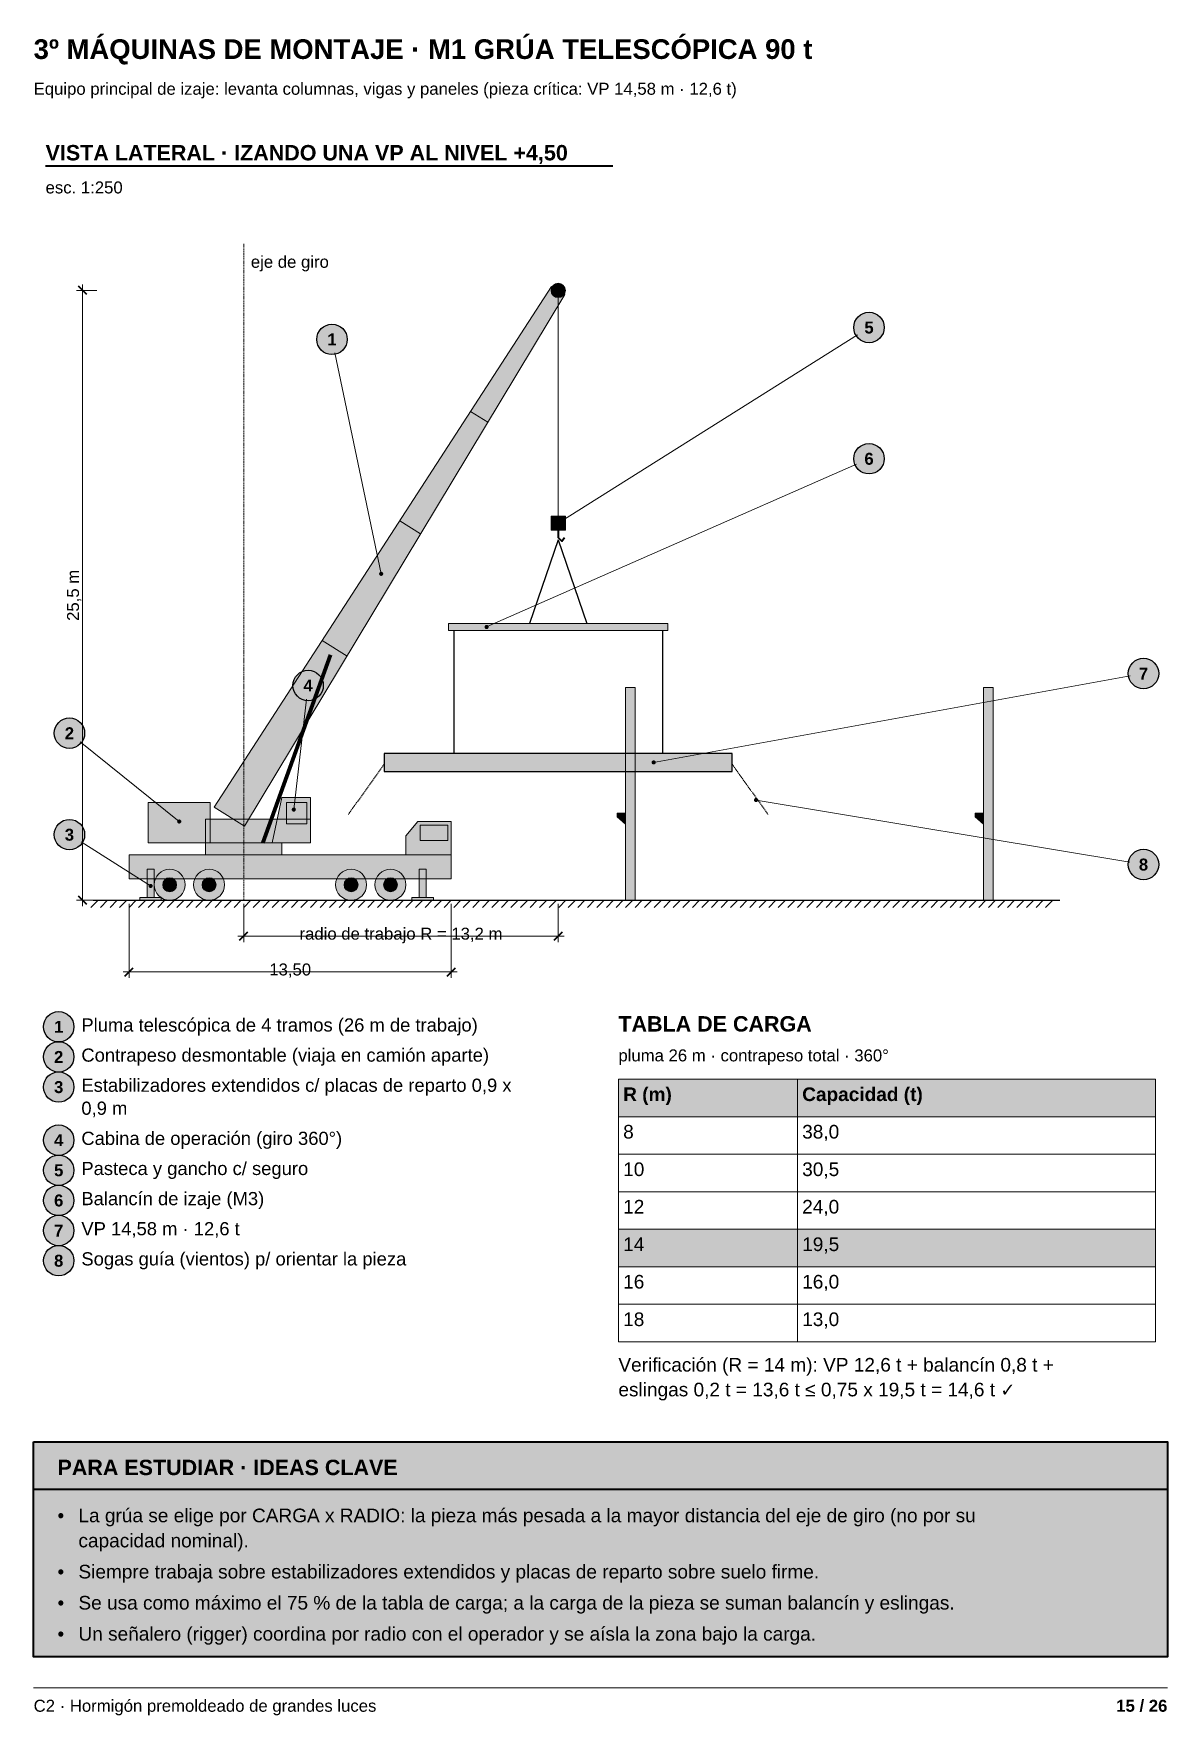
# Model space of a CAD drawing. Header units: millimetres. Extents: x 10 to 200, y 4 to 286.
import ezdxf
from ezdxf.enums import TextEntityAlignment as Align

# ---------------------------------------------------------------- set-up
doc = ezdxf.new("R2010")
doc.units = ezdxf.units.MM
doc.linetypes.add('DASHED', pattern=[1.524, 1.27, -0.254])
for name, color, linetype in [('CONTORNOS', 7, 'Continuous'), ('CONTORNOS-RELLENO', 9, 'Continuous'), ('COTAS', 7, 'Continuous'), ('ESTUDIO', 7, 'Continuous'), ('ESTUDIO-RELLENO', 9, 'Continuous'), ('LINEAS', 7, 'Continuous'), ('LINEAS-RELLENO', 9, 'Continuous'), ('MARCO', 7, 'Continuous'), ('REFERENCIAS', 7, 'Continuous'), ('REFERENCIAS-RELLENO', 9, 'Continuous'), ('TABLAS', 7, 'Continuous'), ('TABLAS-RELLENO', 9, 'Continuous'), ('TEXTOS', 7, 'Continuous')]:
    doc.layers.add(name, color=color, linetype=linetype)
doc.styles.add('ARIAL', font='arial.ttf')
doc.styles.add('ARIAL-NEGRITA', font='arialbd.ttf')

msp = doc.modelspace()

# ---------------------------------------------------------------- hatches: boundary and pattern name
at = {"layer": 'CONTORNOS-RELLENO', "true_color": 0xf2c230}
h = msp.add_hatch(color=40, dxfattribs=at)
h.dxf.hatch_style = 1
h.paths.add_polyline_path([(40.26, 156.59), (96.81, 243.89), (99.01, 242.51), (45.34, 153.41)])
at = {"layer": 'CONTORNOS-RELLENO', "true_color": 0x3a3a3a}
h = msp.add_hatch(color=250, dxfattribs=at)
h.dxf.hatch_style = 1
h.paths.add_polyline_path([(96.71, 203), (99.11, 203), (99.11, 205.4), (96.71, 205.4)])
at = {"layer": 'CONTORNOS-RELLENO', "true_color": 0xf2c230}
h = msp.add_hatch(color=40, dxfattribs=at)
h.dxf.hatch_style = 1
h.paths.add_polyline_path([(79.51, 186.2), (116.31, 186.2), (116.31, 187.4), (79.51, 187.4)])
at = {"layer": 'CONTORNOS-RELLENO', "true_color": 0xcfd3d7}
h = msp.add_hatch(color=254, dxfattribs=at)
h.dxf.hatch_style = 1
h.paths.add_polyline_path([(109.2, 141), (110.8, 141), (110.8, 176.66), (109.2, 176.66)])
h = msp.add_hatch(color=254, dxfattribs=at)
h.dxf.hatch_style = 1
h.paths.add_polyline_path([(169.2, 141), (170.8, 141), (170.8, 176.66), (169.2, 176.66)])
at = {"layer": 'CONTORNOS-RELLENO', "true_color": 0xb9cdb0}
h = msp.add_hatch(color=9, dxfattribs=at)
h.dxf.hatch_style = 1
h.paths.add_polyline_path([(68.75, 162.6), (127.07, 162.6), (127.07, 165.6), (68.75, 165.6)])
at = {"layer": 'CONTORNOS-RELLENO', "true_color": 0xf2c230}
h = msp.add_hatch(color=40, dxfattribs=at)
h.dxf.hatch_style = 1
h.paths.add_polyline_path([(50, 150.6), (56.4, 150.6), (56.4, 158.2), (51.6, 158.2)])
at = {"layer": 'CONTORNOS-RELLENO', "true_color": 0x777777}
h = msp.add_hatch(color=8, dxfattribs=at)
h.dxf.hatch_style = 1
h.paths.add_polyline_path([(29.2, 150.6), (39.6, 150.6), (39.6, 157.4), (29.2, 157.4)])
at = {"layer": 'CONTORNOS-RELLENO', "true_color": 0xbfe3f0}
h = msp.add_hatch(color=254, dxfattribs=at)
h.dxf.hatch_style = 1
h.paths.add_polyline_path([(52.4, 153.8), (55.8, 153.8), (55.8, 157.4), (52.4, 157.4)])
at = {"layer": 'CONTORNOS-RELLENO', "true_color": 0xcfd3d7}
h = msp.add_hatch(color=254, dxfattribs=at)
h.dxf.hatch_style = 1
h.paths.add_polyline_path([(109.2, 155.62), (107.8, 155.62), (107.8, 154.98), (109.2, 153.74)])
h = msp.add_hatch(color=254, dxfattribs=at)
h.dxf.hatch_style = 1
h.paths.add_polyline_path([(169.2, 155.62), (167.8, 155.62), (167.8, 154.98), (169.2, 153.74)])
at = {"layer": 'CONTORNOS-RELLENO', "true_color": 0xf2c230}
h = msp.add_hatch(color=40, dxfattribs=at)
h.dxf.hatch_style = 1
h.paths.add_polyline_path([(38.8, 150.6), (56.4, 150.6), (56.4, 154.6), (38.8, 154.6)])
h = msp.add_hatch(color=40, dxfattribs=at)
h.dxf.hatch_style = 1
h.paths.add_polyline_path([(72.4, 148.6), (80, 148.6), (80, 154.2), (74.4, 154.2), (72.4, 151.8)])
at = {"layer": 'CONTORNOS-RELLENO', "true_color": 0xbfe3f0}
h = msp.add_hatch(color=254, dxfattribs=at)
h.dxf.hatch_style = 1
h.paths.add_polyline_path([(74.8, 151), (79.4, 151), (79.4, 153.6), (74.8, 153.6)])
at = {"layer": 'CONTORNOS-RELLENO', "true_color": 0x3a3a3a}
h = msp.add_hatch(color=250, dxfattribs=at)
h.dxf.hatch_style = 1
h.paths.add_polyline_path([(38.8, 148.6), (51.6, 148.6), (51.6, 150.6), (38.8, 150.6)])
at = {"layer": 'CONTORNOS-RELLENO', "true_color": 0xf2c230}
h = msp.add_hatch(color=40, dxfattribs=at)
h.dxf.hatch_style = 1
h.paths.add_polyline_path([(26, 144.6), (80, 144.6), (80, 148.6), (26, 148.6)])
at = {"layer": 'CONTORNOS-RELLENO', "true_color": 0x5a5a5a}
h = msp.add_hatch(color=251, dxfattribs=at)
h.dxf.hatch_style = 1
h.paths.add_polyline_path([(29, 141.48), (30.2, 141.48), (30.2, 146.2), (29, 146.2)])
h = msp.add_hatch(color=251, dxfattribs=at)
h.dxf.hatch_style = 1
h.paths.add_polyline_path([(74.6, 141.48), (75.8, 141.48), (75.8, 146.2), (74.6, 146.2)])
at = {"layer": 'CONTORNOS-RELLENO', "true_color": 0x3a3a3a}
h = msp.add_hatch(color=250, dxfattribs=at)
h.dxf.hatch_style = 1
h.paths.add_polyline_path([(27.8, 141), (31.4, 141), (31.4, 141.48), (27.8, 141.48)])
h = msp.add_hatch(color=250, dxfattribs=at)
h.dxf.hatch_style = 1
h.paths.add_polyline_path([(73.4, 141), (77, 141), (77, 141.48), (73.4, 141.48)])
at = {"layer": 'ESTUDIO-RELLENO', "true_color": 0xfff8dc}
h = msp.add_hatch(color=7, dxfattribs=at)
h.dxf.hatch_style = 1
h.paths.add_polyline_path([(10, 50.26), (200, 50.26), (200, 14.21), (10, 14.21)])
at = {"layer": 'ESTUDIO-RELLENO', "true_color": 0xf3d77a}
h = msp.add_hatch(color=41, dxfattribs=at)
h.dxf.hatch_style = 1
h.paths.add_polyline_path([(10, 50.26), (200, 50.26), (200, 42.26), (10, 42.26)])
at = {"layer": 'LINEAS-RELLENO', "true_color": 0x3a3a3a}
h = msp.add_hatch(color=250, dxfattribs=at)
h.dxf.hatch_style = 1
edge = h.paths.add_edge_path()
edge.add_arc((97.91, 243.2), 1.2, 0, 360)
at = {"layer": 'LINEAS-RELLENO', "true_color": 0x222222}
h = msp.add_hatch(color=250, dxfattribs=at)
h.dxf.hatch_style = 1
edge = h.paths.add_edge_path()
edge.add_arc((32.8, 143.6), 2.6, 0, 360)
at = {"layer": 'LINEAS-RELLENO', "true_color": 0x888888}
h = msp.add_hatch(color=252, dxfattribs=at)
h.dxf.hatch_style = 1
edge = h.paths.add_edge_path()
edge.add_arc((32.8, 143.6), 1.17, 0, 360)
at = {"layer": 'LINEAS-RELLENO', "true_color": 0x222222}
h = msp.add_hatch(color=250, dxfattribs=at)
h.dxf.hatch_style = 1
edge = h.paths.add_edge_path()
edge.add_arc((39.4, 143.6), 2.6, 0, 360)
at = {"layer": 'LINEAS-RELLENO', "true_color": 0x888888}
h = msp.add_hatch(color=252, dxfattribs=at)
h.dxf.hatch_style = 1
edge = h.paths.add_edge_path()
edge.add_arc((39.4, 143.6), 1.17, 0, 360)
at = {"layer": 'LINEAS-RELLENO', "true_color": 0x222222}
h = msp.add_hatch(color=250, dxfattribs=at)
h.dxf.hatch_style = 1
edge = h.paths.add_edge_path()
edge.add_arc((63.2, 143.6), 2.6, 0, 360)
at = {"layer": 'LINEAS-RELLENO', "true_color": 0x888888}
h = msp.add_hatch(color=252, dxfattribs=at)
h.dxf.hatch_style = 1
edge = h.paths.add_edge_path()
edge.add_arc((63.2, 143.6), 1.17, 0, 360)
at = {"layer": 'LINEAS-RELLENO', "true_color": 0x222222}
h = msp.add_hatch(color=250, dxfattribs=at)
h.dxf.hatch_style = 1
edge = h.paths.add_edge_path()
edge.add_arc((69.8, 143.6), 2.6, 0, 360)
at = {"layer": 'LINEAS-RELLENO', "true_color": 0x888888}
h = msp.add_hatch(color=252, dxfattribs=at)
h.dxf.hatch_style = 1
edge = h.paths.add_edge_path()
edge.add_arc((69.8, 143.6), 1.17, 0, 360)
at = {"layer": 'REFERENCIAS-RELLENO', "true_color": 0xffffff}
h = msp.add_hatch(color=7, dxfattribs=at)
h.dxf.hatch_style = 1
edge = h.paths.add_edge_path()
edge.add_arc((60, 235), 2.55, 0, 360)
h = msp.add_hatch(color=7, dxfattribs=at)
h.dxf.hatch_style = 1
edge = h.paths.add_edge_path()
edge.add_arc((150, 237), 2.55, 0, 360)
h = msp.add_hatch(color=7, dxfattribs=at)
h.dxf.hatch_style = 1
edge = h.paths.add_edge_path()
edge.add_arc((150, 215), 2.55, 0, 360)
at = {"layer": 'REFERENCIAS-RELLENO', "true_color": 0x000000}
h = msp.add_hatch(color=18, dxfattribs=at)
h.dxf.hatch_style = 1
edge = h.paths.add_edge_path()
edge.add_arc((97.91, 204.2), 0.35, 0, 360)
h = msp.add_hatch(color=18, dxfattribs=at)
h.dxf.hatch_style = 1
edge = h.paths.add_edge_path()
edge.add_arc((68.24, 195.71), 0.35, 0, 360)
h = msp.add_hatch(color=18, dxfattribs=at)
h.dxf.hatch_style = 1
edge = h.paths.add_edge_path()
edge.add_arc((85.91, 186.8), 0.35, 0, 360)
at = {"layer": 'REFERENCIAS-RELLENO', "true_color": 0xffffff}
h = msp.add_hatch(color=7, dxfattribs=at)
h.dxf.hatch_style = 1
edge = h.paths.add_edge_path()
edge.add_arc((196, 179), 2.55, 0, 360)
h = msp.add_hatch(color=7, dxfattribs=at)
h.dxf.hatch_style = 1
edge = h.paths.add_edge_path()
edge.add_arc((56, 177), 2.55, 0, 360)
h = msp.add_hatch(color=7, dxfattribs=at)
h.dxf.hatch_style = 1
edge = h.paths.add_edge_path()
edge.add_arc((16, 169), 2.55, 0, 360)
at = {"layer": 'REFERENCIAS-RELLENO', "true_color": 0x000000}
h = msp.add_hatch(color=18, dxfattribs=at)
h.dxf.hatch_style = 1
edge = h.paths.add_edge_path()
edge.add_arc((113.91, 164.1), 0.35, 0, 360)
h = msp.add_hatch(color=18, dxfattribs=at)
h.dxf.hatch_style = 1
edge = h.paths.add_edge_path()
edge.add_arc((131.07, 157.8), 0.35, 0, 360)
h = msp.add_hatch(color=18, dxfattribs=at)
h.dxf.hatch_style = 1
edge = h.paths.add_edge_path()
edge.add_arc((53.6, 156.2), 0.35, 0, 360)
at = {"layer": 'REFERENCIAS-RELLENO', "true_color": 0xffffff}
h = msp.add_hatch(color=7, dxfattribs=at)
h.dxf.hatch_style = 1
edge = h.paths.add_edge_path()
edge.add_arc((16, 152), 2.55, 0, 360)
at = {"layer": 'REFERENCIAS-RELLENO', "true_color": 0x000000}
h = msp.add_hatch(color=18, dxfattribs=at)
h.dxf.hatch_style = 1
edge = h.paths.add_edge_path()
edge.add_arc((34.4, 154.2), 0.35, 0, 360)
at = {"layer": 'REFERENCIAS-RELLENO', "true_color": 0xffffff}
h = msp.add_hatch(color=7, dxfattribs=at)
h.dxf.hatch_style = 1
edge = h.paths.add_edge_path()
edge.add_arc((196, 147), 2.55, 0, 360)
at = {"layer": 'REFERENCIAS-RELLENO', "true_color": 0x000000}
h = msp.add_hatch(color=18, dxfattribs=at)
h.dxf.hatch_style = 1
edge = h.paths.add_edge_path()
edge.add_arc((29.6, 143.4), 0.35, 0, 360)
at = {"layer": 'REFERENCIAS-RELLENO', "true_color": 0xffffff}
h = msp.add_hatch(color=7, dxfattribs=at)
h.dxf.hatch_style = 1
edge = h.paths.add_edge_path()
edge.add_arc((14.2, 119.8), 2.55, 0, 360)
h = msp.add_hatch(color=7, dxfattribs=at)
h.dxf.hatch_style = 1
edge = h.paths.add_edge_path()
edge.add_arc((14.2, 114.75), 2.55, 0, 360)
h = msp.add_hatch(color=7, dxfattribs=at)
h.dxf.hatch_style = 1
edge = h.paths.add_edge_path()
edge.add_arc((14.2, 109.7), 2.55, 0, 360)
h = msp.add_hatch(color=7, dxfattribs=at)
h.dxf.hatch_style = 1
edge = h.paths.add_edge_path()
edge.add_arc((14.2, 100.8), 2.55, 0, 360)
h = msp.add_hatch(color=7, dxfattribs=at)
h.dxf.hatch_style = 1
edge = h.paths.add_edge_path()
edge.add_arc((14.2, 95.75), 2.55, 0, 360)
h = msp.add_hatch(color=7, dxfattribs=at)
h.dxf.hatch_style = 1
edge = h.paths.add_edge_path()
edge.add_arc((14.2, 90.7), 2.55, 0, 360)
h = msp.add_hatch(color=7, dxfattribs=at)
h.dxf.hatch_style = 1
edge = h.paths.add_edge_path()
edge.add_arc((14.2, 85.65), 2.55, 0, 360)
h = msp.add_hatch(color=7, dxfattribs=at)
h.dxf.hatch_style = 1
edge = h.paths.add_edge_path()
edge.add_arc((14.2, 80.6), 2.55, 0, 360)
at = {"layer": 'TABLAS-RELLENO', "true_color": 0xe2e6ea}
h = msp.add_hatch(color=254, dxfattribs=at)
h.dxf.hatch_style = 1
h.paths.add_polyline_path([(108, 111), (138, 111), (138, 104.72), (108, 104.72)])
h = msp.add_hatch(color=254, dxfattribs=at)
h.dxf.hatch_style = 1
h.paths.add_polyline_path([(138, 111), (198, 111), (198, 104.72), (138, 104.72)])
at = {"layer": 'TABLAS-RELLENO', "true_color": 0xfde8b0}
h = msp.add_hatch(color=41, dxfattribs=at)
h.dxf.hatch_style = 1
h.paths.add_polyline_path([(108, 85.86), (138, 85.86), (138, 79.58), (108, 79.58)])
h = msp.add_hatch(color=41, dxfattribs=at)
h.dxf.hatch_style = 1
h.paths.add_polyline_path([(138, 85.86), (198, 85.86), (198, 79.58), (138, 79.58)])

# ---------------------------------------------------------------- linework, layer by layer
at = {"layer": 'CONTORNOS', "lineweight": 18}
for points in [[(40.26, 156.59), (96.81, 243.89), (99.01, 242.51), (45.34, 153.41)], [(79.51, 186.2), (116.31, 186.2), (116.31, 187.4), (79.51, 187.4)], [(72.4, 148.6), (80, 148.6), (80, 154.2), (74.4, 154.2), (72.4, 151.8)], [(26, 144.6), (80, 144.6), (80, 148.6), (26, 148.6)]]:
    msp.add_lwpolyline(points, close=True, dxfattribs=at)
at = {"layer": 'CONTORNOS', "lineweight": 9}
for points in [[(96.71, 203), (99.11, 203), (99.11, 205.4), (96.71, 205.4)], [(52.4, 153.8), (55.8, 153.8), (55.8, 157.4), (52.4, 157.4)], [(74.8, 151), (79.4, 151), (79.4, 153.6), (74.8, 153.6)], [(27.8, 141), (31.4, 141), (31.4, 141.48), (27.8, 141.48)], [(73.4, 141), (77, 141), (77, 141.48), (73.4, 141.48)]]:
    msp.add_lwpolyline(points, close=True, dxfattribs=at)
at = {"layer": 'CONTORNOS', "lineweight": 13}
for points in [[(109.2, 141), (110.8, 141), (110.8, 176.66), (109.2, 176.66)], [(169.2, 141), (170.8, 141), (170.8, 176.66), (169.2, 176.66)], [(50, 150.6), (56.4, 150.6), (56.4, 158.2), (51.6, 158.2)], [(29.2, 150.6), (39.6, 150.6), (39.6, 157.4), (29.2, 157.4)], [(109.2, 155.62), (107.8, 155.62), (107.8, 154.98), (109.2, 153.74)], [(169.2, 155.62), (167.8, 155.62), (167.8, 154.98), (169.2, 153.74)], [(38.8, 150.6), (56.4, 150.6), (56.4, 154.6), (38.8, 154.6)], [(38.8, 148.6), (51.6, 148.6), (51.6, 150.6), (38.8, 150.6)], [(29, 141.48), (30.2, 141.48), (30.2, 146.2), (29, 146.2)], [(74.6, 141.48), (75.8, 141.48), (75.8, 146.2), (74.6, 146.2)]]:
    msp.add_lwpolyline(points, close=True, dxfattribs=at)
at = {"layer": 'CONTORNOS', "lineweight": 25}
msp.add_lwpolyline([(68.75, 162.6), (127.07, 162.6), (127.07, 165.6), (68.75, 165.6)], close=True, dxfattribs=at)
at = {"layer": 'COTAS', "lineweight": 9}
for points in [[(20.6, 243.2), (17.2, 243.2)], [(20.6, 141), (17.2, 141)], [(26, 140.4), (26, 128)], [(45.2, 140.4), (45.2, 134)], [(80, 140.4), (80, 128)], [(97.91, 140.4), (97.91, 134)]]:
    msp.add_lwpolyline(points, dxfattribs=at)
at = {"layer": 'COTAS', "lineweight": 35}
for points in [[(18.9, 242.5), (17.5, 243.9)], [(18.9, 140.3), (17.5, 141.7)], [(44.5, 134.3), (45.9, 135.7)], [(97.21, 134.3), (98.61, 135.7)], [(25.3, 128.3), (26.7, 129.7)], [(79.3, 128.3), (80.7, 129.7)]]:
    msp.add_lwpolyline(points, dxfattribs=at)
at = {"layer": 'COTAS', "lineweight": 13}
for points in [[(18.2, 140), (18.2, 244.2)], [(44.2, 135), (98.91, 135)], [(25, 129), (81, 129)]]:
    msp.add_lwpolyline(points, dxfattribs=at)
at = {"layer": 'ESTUDIO', "color": 42, "lineweight": 35, "true_color": 0xc9a227}
for points in [[(10, 50.26), (200, 50.26), (200, 14.21), (10, 14.21)], [(10, 50.26), (200, 50.26), (200, 42.26), (10, 42.26)]]:
    msp.add_lwpolyline(points, close=True, dxfattribs=at)
at = {"layer": 'LINEAS', "lineweight": 35}
for points in [[(12, 264.1), (107.04, 264.1)], [(97.91, 203), (97.91, 201.8), (98.51, 201.2), (98.95, 201.8)]]:
    msp.add_lwpolyline(points, dxfattribs=at)
at = {"layer": 'LINEAS', "color": 22, "linetype": 'DASHED', "lineweight": 13, "ltscale": 0.15, "true_color": 0xbb2222}
msp.add_lwpolyline([(45.2, 141), (45.2, 251)], dxfattribs=at)
at = {"layer": 'LINEAS', "lineweight": 18}
msp.add_lwpolyline([(97.91, 242), (97.91, 205.4)], dxfattribs=at)
at = {"layer": 'LINEAS', "lineweight": 13}
for points in [[(83.24, 222.93), (86.13, 221.12)], [(71.36, 204.6), (74.86, 202.41)], [(58.35, 184.52), (62.52, 181.92)]]:
    msp.add_lwpolyline(points, dxfattribs=at)
at = {"layer": 'LINEAS', "lineweight": 25}
for points in [[(97.91, 201.4), (93.11, 187.4)], [(97.91, 201.4), (102.71, 187.4)], [(80.41, 186.2), (80.41, 165.6)], [(115.41, 186.2), (115.41, 165.6)], [(20, 141), (182, 141)]]:
    msp.add_lwpolyline(points, dxfattribs=at)
at = {"layer": 'LINEAS', "color": 251, "lineweight": 70, "true_color": 0x5a5a5a}
msp.add_lwpolyline([(48.4, 150.6), (59.76, 182.14)], dxfattribs=at)
at = {"layer": 'LINEAS', "linetype": 'DASHED', "lineweight": 13, "ltscale": 0.15}
for points in [[(68.75, 163.8), (62.75, 155.4)], [(127.07, 163.8), (133.07, 155.4)]]:
    msp.add_lwpolyline(points, dxfattribs=at)
at = {"layer": 'LINEAS', "lineweight": 9}
for points in [[(20.8, 141), (19.6, 139.8)], [(22.4, 141), (21.2, 139.8)], [(24, 141), (22.8, 139.8)], [(25.6, 141), (24.4, 139.8)], [(27.2, 141), (26, 139.8)], [(28.8, 141), (27.6, 139.8)], [(30.4, 141), (29.2, 139.8)], [(32, 141), (30.8, 139.8)], [(33.6, 141), (32.4, 139.8)], [(35.2, 141), (34, 139.8)], [(36.8, 141), (35.6, 139.8)], [(38.4, 141), (37.2, 139.8)], [(40, 141), (38.8, 139.8)], [(41.6, 141), (40.4, 139.8)], [(43.2, 141), (42, 139.8)], [(44.8, 141), (43.6, 139.8)], [(46.4, 141), (45.2, 139.8)], [(48, 141), (46.8, 139.8)], [(49.6, 141), (48.4, 139.8)], [(51.2, 141), (50, 139.8)], [(52.8, 141), (51.6, 139.8)], [(54.4, 141), (53.2, 139.8)], [(56, 141), (54.8, 139.8)], [(57.6, 141), (56.4, 139.8)], [(59.2, 141), (58, 139.8)], [(60.8, 141), (59.6, 139.8)], [(62.4, 141), (61.2, 139.8)], [(64, 141), (62.8, 139.8)], [(65.6, 141), (64.4, 139.8)], [(67.2, 141), (66, 139.8)], [(68.8, 141), (67.6, 139.8)], [(70.4, 141), (69.2, 139.8)], [(72, 141), (70.8, 139.8)], [(73.6, 141), (72.4, 139.8)], [(75.2, 141), (74, 139.8)], [(76.8, 141), (75.6, 139.8)], [(78.4, 141), (77.2, 139.8)], [(80, 141), (78.8, 139.8)], [(81.6, 141), (80.4, 139.8)], [(83.2, 141), (82, 139.8)], [(84.8, 141), (83.6, 139.8)], [(86.4, 141), (85.2, 139.8)], [(88, 141), (86.8, 139.8)], [(89.6, 141), (88.4, 139.8)], [(91.2, 141), (90, 139.8)], [(92.8, 141), (91.6, 139.8)], [(94.4, 141), (93.2, 139.8)], [(96, 141), (94.8, 139.8)], [(97.6, 141), (96.4, 139.8)], [(99.2, 141), (98, 139.8)], [(100.8, 141), (99.6, 139.8)], [(102.4, 141), (101.2, 139.8)], [(104, 141), (102.8, 139.8)], [(105.6, 141), (104.4, 139.8)], [(107.2, 141), (106, 139.8)], [(108.8, 141), (107.6, 139.8)], [(110.4, 141), (109.2, 139.8)], [(112, 141), (110.8, 139.8)], [(113.6, 141), (112.4, 139.8)], [(115.2, 141), (114, 139.8)], [(116.8, 141), (115.6, 139.8)], [(118.4, 141), (117.2, 139.8)], [(120, 141), (118.8, 139.8)], [(121.6, 141), (120.4, 139.8)], [(123.2, 141), (122, 139.8)], [(124.8, 141), (123.6, 139.8)], [(126.4, 141), (125.2, 139.8)], [(128, 141), (126.8, 139.8)], [(129.6, 141), (128.4, 139.8)], [(131.2, 141), (130, 139.8)], [(132.8, 141), (131.6, 139.8)], [(134.4, 141), (133.2, 139.8)], [(136, 141), (134.8, 139.8)], [(137.6, 141), (136.4, 139.8)], [(139.2, 141), (138, 139.8)], [(140.8, 141), (139.6, 139.8)], [(142.4, 141), (141.2, 139.8)], [(144, 141), (142.8, 139.8)], [(145.6, 141), (144.4, 139.8)], [(147.2, 141), (146, 139.8)], [(148.8, 141), (147.6, 139.8)], [(150.4, 141), (149.2, 139.8)], [(152, 141), (150.8, 139.8)], [(153.6, 141), (152.4, 139.8)], [(155.2, 141), (154, 139.8)], [(156.8, 141), (155.6, 139.8)], [(158.4, 141), (157.2, 139.8)], [(160, 141), (158.8, 139.8)], [(161.6, 141), (160.4, 139.8)], [(163.2, 141), (162, 139.8)], [(164.8, 141), (163.6, 139.8)], [(166.4, 141), (165.2, 139.8)], [(168, 141), (166.8, 139.8)], [(169.6, 141), (168.4, 139.8)], [(171.2, 141), (170, 139.8)], [(172.8, 141), (171.6, 139.8)], [(174.4, 141), (173.2, 139.8)], [(176, 141), (174.8, 139.8)], [(177.6, 141), (176.4, 139.8)], [(179.2, 141), (178, 139.8)], [(180.8, 141), (179.6, 139.8)]]:
    msp.add_lwpolyline(points, dxfattribs=at)
for centre, radius in [((97.91, 243.2), 1.2), ((32.8, 143.6), 2.6), ((32.8, 143.6), 1.17), ((39.4, 143.6), 2.6), ((39.4, 143.6), 1.17), ((63.2, 143.6), 2.6), ((63.2, 143.6), 1.17), ((69.8, 143.6), 2.6), ((69.8, 143.6), 1.17)]:
    msp.add_circle(centre, radius, dxfattribs=at)
at = {"layer": 'MARCO', "color": 253, "lineweight": 13, "true_color": 0x999999}
msp.add_lwpolyline([(10, 9), (200, 9)], dxfattribs=at)
at = {"layer": 'REFERENCIAS', "lineweight": 13}
for points in [[(97.91, 204.2), (148.05, 235.77)], [(68.24, 195.71), (60.47, 232.75)], [(85.91, 186.8), (147.89, 214.07)], [(113.91, 164.1), (193.74, 178.59)], [(53.6, 156.2), (55.74, 174.72)], [(34.4, 154.2), (17.79, 167.56)], [(131.07, 157.8), (193.73, 147.38)], [(29.6, 143.4), (17.94, 150.77)]]:
    msp.add_lwpolyline(points, dxfattribs=at)
at = {"layer": 'REFERENCIAS', "lineweight": 25}
for centre in [(60, 235), (150, 237), (150, 215), (196, 179), (56, 177), (16, 169), (16, 152), (196, 147), (14.2, 119.8), (14.2, 114.75), (14.2, 109.7), (14.2, 100.8), (14.2, 95.75), (14.2, 90.7), (14.2, 85.65), (14.2, 80.6)]:
    msp.add_circle(centre, 2.55, dxfattribs=at)
at = {"layer": 'TABLAS', "lineweight": 13}
for points in [[(108, 111), (138, 111), (138, 104.72), (108, 104.72)], [(138, 111), (198, 111), (198, 104.72), (138, 104.72)], [(108, 104.72), (138, 104.72), (138, 98.43), (108, 98.43)], [(138, 104.72), (198, 104.72), (198, 98.43), (138, 98.43)], [(108, 98.43), (138, 98.43), (138, 92.15), (108, 92.15)], [(138, 98.43), (198, 98.43), (198, 92.15), (138, 92.15)], [(108, 92.15), (138, 92.15), (138, 85.86), (108, 85.86)], [(138, 92.15), (198, 92.15), (198, 85.86), (138, 85.86)], [(108, 85.86), (138, 85.86), (138, 79.58), (108, 79.58)], [(138, 85.86), (198, 85.86), (198, 79.58), (138, 79.58)], [(108, 79.58), (138, 79.58), (138, 73.29), (108, 73.29)], [(138, 79.58), (198, 79.58), (198, 73.29), (138, 73.29)], [(108, 73.29), (138, 73.29), (138, 67.01), (108, 67.01)], [(138, 73.29), (198, 73.29), (198, 67.01), (138, 67.01)]]:
    msp.add_lwpolyline(points, close=True, dxfattribs=at)

# ---------------------------------------------------------------- texts
at = {"layer": 'COTAS', "style": 'ARIAL'}
msp.add_text('25,5 m', height=2.005, rotation=90, dxfattribs=at).set_placement((17.6, 192.1), align=Align.CENTER)
for s, height, p in [('radio de trabajo R = 13,2 m', 2.0048, (71.56, 134.4)), ('13,50', 2.005, (53, 128.4))]:
    msp.add_text(s, height=height, dxfattribs=at).set_placement(p, align=Align.CENTER)
at = {"layer": 'ESTUDIO'}
for s, height, style, p in [('PARA ESTUDIAR · IDEAS CLAVE', 2.5776, 'ARIAL-NEGRITA', (14, 44.66)), ('•', 2.28, 'ARIAL', (14, 36.76)), ('La grúa se elige por CARGA x RADIO: la pieza más pesada a la mayor distancia del eje de giro (no por su', 2.28404, 'ARIAL', (17.51, 36.76)), ('capacidad nominal).', 2.284, 'ARIAL', (17.51, 32.55)), ('•', 2.28, 'ARIAL', (14, 27.34)), ('Siempre trabaja sobre estabilizadores extendidos y placas de reparto sobre suelo firme.', 2.284, 'ARIAL', (17.51, 27.34)), ('•', 2.28, 'ARIAL', (14, 22.13)), ('Se usa como máximo el 75 % de la tabla de carga; a la carga de la pieza se suman balancín y eslingas.', 2.28404, 'ARIAL', (17.51, 22.13)), ('•', 2.28, 'ARIAL', (14, 16.92)), ('Un señalero (rigger) coordina por radio con el operador y se aísla la zona bajo la carga.', 2.284, 'ARIAL', (17.51, 16.92))]:
    msp.add_text(s, height=height, dxfattribs=dict(at, style=style)).set_placement(p)
at = {"layer": 'MARCO', "color": 251, "true_color": 0x666666, "style": 'ARIAL'}
msp.add_text('C2 · Hormigón premoldeado de grandes luces', height=2.0048, dxfattribs=at).set_placement((10, 5))
at = {"layer": 'MARCO', "color": 250, "true_color": 0x444444, "style": 'ARIAL-NEGRITA'}
msp.add_text('15 / 26', height=2.005, dxfattribs=at).set_placement((200, 5), align=Align.RIGHT)
at = {"layer": 'REFERENCIAS', "style": 'ARIAL-NEGRITA'}
for s, p in [('5', (150, 235.99)), ('1', (60, 233.99)), ('6', (150, 213.99)), ('4', (56, 175.99)), ('7', (196, 177.99)), ('2', (16, 167.99)), ('3', (16, 150.99)), ('8', (196, 145.99)), ('1', (14.2, 118.79)), ('2', (14.2, 113.74)), ('3', (14.2, 108.69)), ('4', (14.2, 99.79)), ('5', (14.2, 94.74)), ('6', (14.2, 89.69)), ('7', (14.2, 84.64)), ('8', (14.2, 79.59))]:
    msp.add_text(s, height=2, dxfattribs=at).set_placement(p, align=Align.CENTER)
at = {"layer": 'TABLAS'}
for s, height, style, p in [('R (m)', 2.284, 'ARIAL-NEGRITA', (108.8, 107.35)), ('Capacidad (t)', 2.284, 'ARIAL-NEGRITA', (138.8, 107.35)), ('8', 2.28, 'ARIAL', (108.8, 101.07)), ('38,0', 2.284, 'ARIAL', (138.8, 101.07)), ('10', 2.284, 'ARIAL', (108.8, 94.78)), ('30,5', 2.284, 'ARIAL', (138.8, 94.78)), ('12', 2.284, 'ARIAL', (108.8, 88.5)), ('24,0', 2.284, 'ARIAL', (138.8, 88.5)), ('14', 2.284, 'ARIAL', (108.8, 82.21)), ('19,5', 2.284, 'ARIAL', (138.8, 82.21)), ('16', 2.284, 'ARIAL', (108.8, 75.93)), ('16,0', 2.284, 'ARIAL', (138.8, 75.93)), ('18', 2.284, 'ARIAL', (108.8, 69.64)), ('13,0', 2.284, 'ARIAL', (138.8, 69.64))]:
    msp.add_text(s, height=height, dxfattribs=dict(at, style=style)).set_placement(p)
at = {"layer": 'TEXTOS'}
for s, height, style, p in [('3º MÁQUINAS DE MONTAJE · M1 GRÚA TELESCÓPICA 90 t', 3.2936, 'ARIAL-NEGRITA', (10, 282)), ('VISTA LATERAL · IZANDO UNA VP AL NIVEL +4,50', 2.5776, 'ARIAL-NEGRITA', (12, 265)), ('Pluma telescópica de 4 tramos (26 m de trabajo)', 2.2053, 'ARIAL', (18, 119)), ('TABLA DE CARGA', 2.5776, 'ARIAL-NEGRITA', (108, 119)), ('Contrapeso desmontable (viaja en camión aparte)', 2.2053, 'ARIAL', (18, 113.95)), ('pluma 26 m · contrapeso total · 360°', 2.0048, 'ARIAL', (108, 114)), ('Estabilizadores extendidos c/ placas de reparto 0,9 x', 2.2053, 'ARIAL', (18, 108.9)), ('0,9 m', 2.205, 'ARIAL', (18, 105.05)), ('Cabina de operación (giro 360°)', 2.2053, 'ARIAL', (18, 100)), ('Pasteca y gancho c/ seguro', 2.2053, 'ARIAL', (18, 94.95)), ('Balancín de izaje (M3)', 2.2053, 'ARIAL', (18, 89.9)), ('VP 14,58 m · 12,6 t', 2.2053, 'ARIAL', (18, 84.85)), ('Sogas guía (vientos) p/ orientar la pieza', 2.2053, 'ARIAL', (18, 79.8)), ('Verificación (R = 14 m): VP 12,6 t + balancín 0,8 t +', 2.284, 'ARIAL', (108, 62.01)), ('eslingas 0,2 t = 13,6 t ≤ 0,75 x 19,5 t = 14,6 t ✓', 2.284, 'ARIAL', (108, 57.86))]:
    msp.add_text(s, height=height, dxfattribs=dict(at, style=style)).set_placement(p)
at = {"layer": 'TEXTOS', "color": 250, "true_color": 0x333333, "style": 'ARIAL'}
msp.add_text('Equipo principal de izaje: levanta columnas, vigas y paneles (pieza crítica: VP 14,58 m · 12,6 t)', height=2.0048, dxfattribs=at).set_placement((10, 276))
at = {"layer": 'TEXTOS', "color": 250, "true_color": 0x222222, "style": 'ARIAL'}
msp.add_text('esc. 1:250', height=2.005, dxfattribs=at).set_placement((12, 259.46))
at = {"layer": 'TEXTOS', "color": 22, "true_color": 0xbb2222, "style": 'ARIAL'}
msp.add_text('eje de giro', height=2.0048, dxfattribs=at).set_placement((46.4, 247))

doc.saveas('drawing.dxf')
